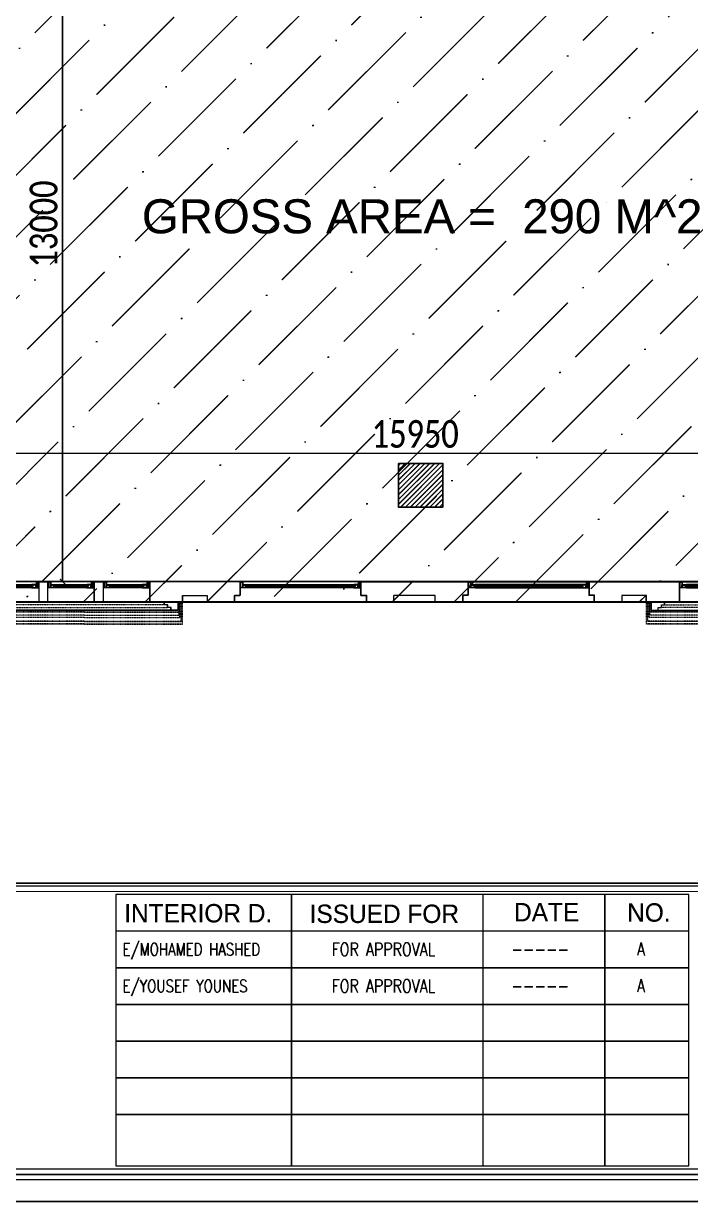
# Model space of a CAD drawing. Header units: inches. Extents: x 4821 to 127877, y 58012 to 433683.
# Drawn here: x 67439 to 79558, y 58012 to 79419 of the extents above; entities that cross this region are included whole.
import ezdxf

# ---------------------------------------------------------------- set-up
doc = ezdxf.new("R2010")
doc.units = ezdxf.units.IN
doc.header["$MEASUREMENT"] = 0
doc.linetypes.add('104-TYPICAL FLOOR$0$HIDDEN', pattern=[0.375, 0.25, -0.125])
for name, color, linetype in [('A-ANNO-DIMS', 90, 'Continuous'), ('A-ANNO-SYMB', 130, 'Continuous'), ('A-ELV', 11, 'Continuous'), ('A-LIN-10', 8, 'Continuous'), ('A-WAL-CMU', 7, 'Continuous'), ('A-WALL', 53, 'Continuous'), ('A-WIN', 141, 'Continuous'), ('COL FISRT$0$COL GROUND$0$Cloums$0$A-COL-HAT', 8, 'Continuous'), ('COL FISRT$0$COL GROUND$0$Cloums$0$A-COL-RFC', 210, 'Continuous'), ('ELECTRICAL', 4, 'Continuous'), ('HA', 9, 'Continuous')]:
    doc.layers.add(name, color=color, linetype=linetype)
doc.styles.add('LOG', font='ROM_____.pfb', dxfattribs={"height": 0.2})
doc.styles.add('ROMANS', font='romans.shx')
doc.styles.get("Standard").update_dxf_attribs({"font": 'arial.ttf'})
doc.styles.add('T25-100', font='calibri.ttf', dxfattribs={"width": 0.8, "height": 250})
doc.styles.add('T25-200', font='calibri.ttf', dxfattribs={"width": 0.8, "height": 500})
doc.dimstyles.new('D100', dxfattribs={"dimtxt": 250, "dimasz": 100, "dimexe": 0.18, "dimexo": 0.0625, "dimgap": 90, "dimtad": 1, "dimdec": 0, "dimrnd": 5, "dimzin": 9, "dimdsep": 46, "dimtxsty": 'T25-100', "dimblk": 'ARCHTICK', "dimcen": 90, "dimse1": 1, "dimse2": 1, "dimclrd": 256, "dimclre": 90, "dimclrt": 7, "dimazin": 0, "dimtfac": 200, "dimtdec": 0, "dimtofl": 0, "dimtmove": 2, "dimatfit": 3, "dimldrblk": 'DOT', "dimfxl": 1, "dimtolj": 1, "dimarcsym": 0})

# ---------------------------------------------------------------- blocks, each defined once
blk = doc.blocks.new('COL FISRT')
at = {"layer": 'COL FISRT$0$COL GROUND$0$Cloums$0$A-COL-HAT'}
h = blk.add_hatch(dxfattribs=at)
h.set_pattern_fill('ANSI31', color=256, scale=500)
h.set_pattern_definition([(45, (1133291.507, -1550303.88), (-44.194174, 44.194174), [])])
h.paths.add_polyline_path([(1186728, -1535897), (1186728, -1535097), (1187528, -1535097), (1187528, -1535897)])
at = {"layer": 'COL FISRT$0$COL GROUND$0$Cloums$0$A-COL-RFC', "linetype": 'Continuous', "elevation": 0}
blk.add_lwpolyline([(1187528, -1535897), (1186728, -1535897), (1186728, -1535097), (1187528, -1535097)], close=True, dxfattribs=at)
blk = doc.blocks.new('nn win')
for points in [[(1073782, -1333385, 0.506094), (1073773, -1333379), (1073773, -1333382), (1073761, -1333382), (1073761, -1333385)], [(1073782, -1333397, -0.506094), (1073773, -1333402), (1073773, -1333400), (1073761, -1333400), (1073761, -1333397)], [(1074343, -1333385, -0.506094), (1074353, -1333379), (1074353, -1333382), (1074364, -1333382), (1074364, -1333385)], [(1074343, -1333397, 0.506094), (1074353, -1333402), (1074353, -1333400), (1074364, -1333400), (1074364, -1333397)]]:
    blk.add_hatch(color=2).paths.add_polyline_path(points)
at = {"color": 2}
for p, q in [((1073653, -1333363, -517), (1073643, -1333363, -517)), ((1074473, -1333363, -517), (1074483, -1333363, -517)), ((1073643, -1333473, -517), (1073653, -1333473, -517)), ((1074483, -1333473, -517), (1074473, -1333473, -517))]:
    blk.add_line(p, q, dxfattribs=at)
for p, q in [((1074353, -1333363, 517), (1073773, -1333363, -517)), ((1073773, -1333418, -517), (1074353, -1333418, 517)), ((1074433, -1333473, 703), (1073693, -1333473, -517))]:
    blk.add_line(p, q)
at = {"color": 2, "elevation": 1035}
for points in [[(1073653, -1333473), (1073693, -1333473), (1073693, -1333363), (1073693, -1333363), (1073693, -1333363), (1073653, -1333363)], [(1074473, -1333473), (1074433, -1333473), (1074433, -1333363), (1074433, -1333363), (1074433, -1333363), (1074473, -1333363)]]:
    blk.add_lwpolyline(points, close=True, dxfattribs=at)
at = {"color": 9, "elevation": 1035}
for points in [[(1073658, -1333468), (1073688, -1333468), (1073688, -1333368), (1073658, -1333368)], [(1074468, -1333468), (1074438, -1333468), (1074438, -1333368), (1074468, -1333368)]]:
    blk.add_lwpolyline(points, close=True, dxfattribs=at)
at = {"color": 2}
for points, elevation in [([(1073773, -1333385), (1073773, -1333363), (1073693, -1333363), (1073693, -1333418), (1073773, -1333418), (1073773, -1333397)], -517), ([(1074353, -1333385), (1074353, -1333363), (1074433, -1333363), (1074433, -1333418), (1074353, -1333418), (1074353, -1333397)], 517)]:
    blk.add_lwpolyline(points, dxfattribs=dict(at, elevation=elevation))
at = {"color": 9}
for points, elevation in [([(1073768, -1333385), (1073768, -1333368), (1073697, -1333368), (1073697, -1333414), (1073768, -1333414), (1073768, -1333397)], -517), ([(1074357, -1333385), (1074357, -1333368), (1074428, -1333368), (1074428, -1333414), (1074357, -1333414), (1074357, -1333397)], 517)]:
    blk.add_lwpolyline(points, dxfattribs=dict(at, elevation=elevation))
at = {"elevation": 1035}
blk.add_lwpolyline([(1073751, -1333397), (1074374, -1333397), (1074374, -1333385), (1073751, -1333385)], close=True, dxfattribs=at)
at = {"color": 2, "elevation": 1035}
for points in [[(1073782, -1333385, 0.506094), (1073773, -1333379), (1073773, -1333382), (1073761, -1333382), (1073761, -1333385)], [(1073782, -1333397, -0.506094), (1073773, -1333402), (1073773, -1333400), (1073761, -1333400), (1073761, -1333397)], [(1074343, -1333385, -0.506094), (1074353, -1333379), (1074353, -1333382), (1074364, -1333382), (1074364, -1333385)], [(1074343, -1333397, 0.506094), (1074353, -1333402), (1074353, -1333400), (1074364, -1333400), (1074364, -1333397)]]:
    blk.add_lwpolyline(points, format="xyb", close=True, dxfattribs=at)
blk = doc.blocks.new('kr')
at = {"layer": 'A-ELV'}
blk.add_line((1023877, -1333095), (1020302, -1333095, 0), dxfattribs=at)
at = {"layer": 'A-ELV', "elevation": 0}
blk.add_lwpolyline([(1020172, -1333095), (1020302, -1333095), (1020302, -1333145), (1020362, -1333145), (1020362, -1333195), (1020422, -1333195), (1020422, -1333245), (1020172, -1333245), (1020172, -1333095)], dxfattribs=at)
at = {"layer": 'A-ELV'}
blk.add_lwpolyline([(1024007, -1333095), (1023877, -1333095), (1023877, -1333145), (1023817, -1333145), (1023817, -1333195), (1023757, -1333195), (1023757, -1333245), (1024007, -1333245), (1024007, -1333095)], dxfattribs=at)
at = {"layer": 'A-LIN-10', "linetype": '104-TYPICAL FLOOR$0$HIDDEN', "ltscale": 0.4}
for p, q in [((1020091, -1332845, 0), (1020091, -1333245, 0)), ((1022307, -1332845), (1020091, -1332845, 0)), ((1020111, -1332895, 0), (1020111, -1333245, 0)), ((1022307, -1332895), (1020111, -1332895, 0)), ((1022307, -1332965), (1020136, -1332965, 0)), ((1020136, -1332965, 0), (1020136, -1333245, 0)), ((1022307, -1332845), (1024088, -1332845)), ((1022307, -1332895), (1024068, -1332895)), ((1022307, -1332965), (1024043, -1332965)), ((1024043, -1332965), (1024043, -1333245)), ((1024068, -1332895), (1024068, -1333245)), ((1024088, -1332845), (1024088, -1333245)), ((1020136, -1333005, 0), (1020136, -1333245, 0)), ((1020147, -1333065, 0), (1020147, -1333245, 0)), ((1022307, -1333065), (1020147, -1333065, 0)), ((1022307, -1333005), (1020151, -1333005, 0)), ((1020151, -1333005, 0), (1020151, -1333245, 0)), ((1020362, -1333145, 0), (1023817, -1333145)), ((1023757, -1333195), (1020422, -1333195, 0)), ((1022307, -1333005), (1024028, -1333005)), ((1022307, -1333065), (1024032, -1333065)), ((1024028, -1333005), (1024028, -1333245)), ((1024032, -1333065), (1024032, -1333245)), ((1024043, -1333005), (1024043, -1333245))]:
    blk.add_line(p, q, dxfattribs=at)
blk = doc.blocks.new('n win')
for points in [[(1070203, -1333385, 0.506094), (1070194, -1333379), (1070194, -1333382), (1070182, -1333382), (1070182, -1333385)], [(1070203, -1333397, -0.506094), (1070194, -1333402), (1070194, -1333400), (1070182, -1333400), (1070182, -1333397)], [(1072124, -1333385, -0.506094), (1072134, -1333379), (1072134, -1333382), (1072145, -1333382), (1072145, -1333385)], [(1072124, -1333397, 0.506094), (1072134, -1333402), (1072134, -1333400), (1072145, -1333400), (1072145, -1333397)]]:
    blk.add_hatch(color=2).paths.add_polyline_path(points)
at = {"color": 2}
for p, q in [((1070074, -1333363, 0), (1070064, -1333363, 0)), ((1072254, -1333363, 0), (1072264, -1333363, 0)), ((1070064, -1333473, 0), (1070074, -1333473, 0)), ((1072264, -1333473, 0), (1072254, -1333473, 0))]:
    blk.add_line(p, q, dxfattribs=at)
for p, q in [((1072134, -1333363, 1035), (1070194, -1333363, 0)), ((1070194, -1333418, 0), (1072134, -1333418, 1035)), ((1072214, -1333473, 1221), (1070114, -1333473, 0))]:
    blk.add_line(p, q)
at = {"color": 2, "elevation": 1035}
for points in [[(1070074, -1333473), (1070114, -1333473), (1070114, -1333363), (1070114, -1333363), (1070114, -1333363), (1070074, -1333363)], [(1072254, -1333473), (1072214, -1333473), (1072214, -1333363), (1072214, -1333363), (1072214, -1333363), (1072254, -1333363)]]:
    blk.add_lwpolyline(points, close=True, dxfattribs=at)
at = {"color": 9, "elevation": 1035}
for points in [[(1070079, -1333468), (1070109, -1333468), (1070109, -1333368), (1070079, -1333368)], [(1072249, -1333468), (1072219, -1333468), (1072219, -1333368), (1072249, -1333368)]]:
    blk.add_lwpolyline(points, close=True, dxfattribs=at)
at = {"color": 2}
for points, elevation in [([(1070194, -1333385), (1070194, -1333363), (1070114, -1333363), (1070114, -1333418), (1070194, -1333418), (1070194, -1333397)], 0), ([(1072134, -1333385), (1072134, -1333363), (1072214, -1333363), (1072214, -1333418), (1072134, -1333418), (1072134, -1333397)], 1035)]:
    blk.add_lwpolyline(points, dxfattribs=dict(at, elevation=elevation))
at = {"color": 9}
for points, elevation in [([(1070189, -1333385), (1070189, -1333368), (1070118, -1333368), (1070118, -1333414), (1070189, -1333414), (1070189, -1333397)], 0), ([(1072138, -1333385), (1072138, -1333368), (1072209, -1333368), (1072209, -1333414), (1072138, -1333414), (1072138, -1333397)], 1035)]:
    blk.add_lwpolyline(points, dxfattribs=dict(at, elevation=elevation))
at = {"elevation": 1035}
blk.add_lwpolyline([(1070172, -1333397), (1072155, -1333397), (1072155, -1333385), (1070172, -1333385)], close=True, dxfattribs=at)
at = {"color": 2, "elevation": 1035}
for points in [[(1070203, -1333385, 0.506094), (1070194, -1333379), (1070194, -1333382), (1070182, -1333382), (1070182, -1333385)], [(1070203, -1333397, -0.506094), (1070194, -1333402), (1070194, -1333400), (1070182, -1333400), (1070182, -1333397)], [(1072124, -1333385, -0.506094), (1072134, -1333379), (1072134, -1333382), (1072145, -1333382), (1072145, -1333385)], [(1072124, -1333397, 0.506094), (1072134, -1333402), (1072134, -1333400), (1072145, -1333400), (1072145, -1333397)]]:
    blk.add_lwpolyline(points, format="xyb", close=True, dxfattribs=at)
blk = doc.blocks.new('FIRST SLAB EDGE')
at = {"layer": 'A-WAL-CMU'}
for p, q in [((1180784, -1741565, 0), (1180947, -1741565, 0)), ((1181787, -1741565, 0), (1181957, -1741565, 0)), ((1184439, -1741565, 0), (1182797, -1741565, 0)), ((1182797, -1741565, 0), (1182797, -1741935, 0)), ((1190781, -1741565, 0), (1192422, -1741565, 0)), ((1192422, -1741565, 0), (1192422, -1741935, 0)), ((1183397, -1741935, 0), (1183397, -1741815, 0)), ((1183397, -1741815, 0), (1183843, -1741815, 0)), ((1183843, -1741815, 0), (1183843, -1741935, 0)), ((1184343, -1741935, 0), (1184343, -1741814, 0)), ((1184343, -1741814, 0), (1184439, -1741814, 0)), ((1186639, -1741814, 0), (1186735, -1741814, 0)), ((1186735, -1741814, 0), (1186735, -1741935, 0)), ((1187985, -1741815, 0), (1187235, -1741815, 0)), ((1187235, -1741935, 0), (1187235, -1741815, 0)), ((1187985, -1741935, 0), (1187985, -1741815, 0)), ((1188581, -1741814, 0), (1188485, -1741814, 0)), ((1188485, -1741814, 0), (1188485, -1741935, 0)), ((1190876, -1741814, 0), (1190781, -1741814, 0)), ((1190876, -1741935, 0), (1190876, -1741814, 0)), ((1191822, -1741815, 0), (1191376, -1741815, 0)), ((1191376, -1741815, 0), (1191376, -1741935, 0)), ((1191822, -1741935, 0), (1191822, -1741815, 0)), ((1182797, -1741935, 0), (1183397, -1741935, 0)), ((1183843, -1741935, 0), (1184343, -1741935, 0)), ((1186735, -1741935, 0), (1187235, -1741935, 0)), ((1188485, -1741935, 0), (1187985, -1741935, 0)), ((1191376, -1741935, 0), (1190876, -1741935, 0)), ((1192422, -1741935, 0), (1191822, -1741935, 0))]:
    blk.add_line(p, q, dxfattribs=at)
at = {"layer": 'A-WAL-CMU', "elevation": 0}
for points in [[(1180784, -1741565), (1180784, -1741935), (1180947, -1741935), (1180947, -1741565)], [(1181787, -1741565), (1181787, -1741935), (1181957, -1741935), (1181957, -1741565)], [(1184439, -1741564), (1184439, -1741814)], [(1186639, -1741814), (1186639, -1741565), (1188581, -1741565), (1188581, -1741814)], [(1190781, -1741564), (1190781, -1741814)]]:
    blk.add_lwpolyline(points, dxfattribs=at)
at = {"layer": 'A-WAL-CMU', "xscale": -1, "rotation": 180}
blk.add_blockref('kr', (159306, -3075180, 848), dxfattribs=at)
at = {"layer": 'A-WAL-CMU', "rotation": 180}
blk.add_blockref('kr', (2215914, -3075180, 848), dxfattribs=at)
at = {"layer": 'A-WIN', "xscale": -1, "rotation": 180}
for name, p in [('nn win', (106301, -3075038, 0)), ('nn win', (107304, -3075038, 0)), ('nn win', (108315, -3075038, 0)), ('n win', (114375, -3075038, 0))]:
    blk.add_blockref(name, p, dxfattribs=at)
at = {"layer": 'A-WIN', "rotation": 180}
for name, p in [('n win', (2260845, -3075038, 0)), ('nn win', (2266905, -3075038, 0))]:
    blk.add_blockref(name, p, dxfattribs=at)
blk = doc.blocks.new('BANDA-MOATAZ')
at = {"color": 131}
for p, q in [((-16359, 575), (-16359, 4975)), ((-13254, 575), (-13254, 4975)), ((-11277, 575), (-11277, 4975)), ((-9918, 4380), (-19210, 4380)), ((-9918, 3785), (-19210, 3785)), ((-9918, 3190), (-19210, 3190)), ((-9918, 2595), (-19210, 2595)), ((-9918, 2000), (-19210, 2000)), ((-9918, 1405), (-19210, 1405))]:
    blk.add_line(p, q, dxfattribs=at)
at = {"color": 10}
blk.add_lwpolyline([(0, 0), (0, 40500), (-57155, 40500), (-57155, 0)], close=True, dxfattribs=at)
at = {"const_width": 17.5}
for points in [[(-350, 350), (-350, 40150), (-56805, 40150), (-56805, 350)], [(-525, 5112), (-525, 39975), (-56630, 39975), (-56630, 5112)], [(-525, 525), (-525, 5025), (-56630, 5025), (-56630, 525)]]:
    blk.add_lwpolyline(points, close=True, dxfattribs=at)
at = {"color": 131}
for points in [[(-438, 438), (-438, 40062), (-56718, 40062), (-56718, 438)], [(-9918, 575), (-9918, 4975), (-19210, 4975), (-19210, 575)]]:
    blk.add_lwpolyline(points, close=True, dxfattribs=at)
at = {"layer": 'ELECTRICAL', "color": 131}
blk.add_lwpolyline([(-575, 5162), (-575, 39925), (-56580, 39925), (-56580, 5162)], close=True, dxfattribs=at)
at = {"color": 131, "style": 'LOG'}
for s, height, p in [('INTERIOR D.', 296.35, (-19073, 4524)), ('ISSUED FOR', 296.4, (-16067, 4515)), ('DATE', 296.4, (-12752, 4541)), ('NO.', 296.4, (-10919, 4536))]:
    blk.add_text(s, height=height, dxfattribs=at).set_placement(p)
at = {"color": 131, "style": 'ROMANS', "width": 0.8}
for s, height, p in [('E/MOHAMED HASHED', 197.81, (-19101, 3988)), ('FOR APPROVAL', 210, (-15708, 3982)), ('-----', 210, (-12795, 3986)), ('A', 210, (-10759, 3986)), ('E/YOUSEF YOUNES', 197.81, (-19101, 3393)), ('FOR APPROVAL', 210, (-15708, 3387)), ('-----', 210, (-12795, 3391)), ('A', 210, (-10759, 3391))]:
    blk.add_text(s, height=height, dxfattribs=at).set_placement(p)
blk = doc.blocks.new('_ArchTick')
at = {"color": 0, "linetype": 'ByBlock', "const_width": 0.15}
blk.add_lwpolyline([(-0.5, -0.5), (0.5, 0.5)], dxfattribs=at)
blk = doc.blocks.new('*D184')
at = {"layer": 'A-ANNO-DIMS', "lineweight": -2, "transparency": 16777216}
blk.add_line((66583, 71613), (82533, 71613), dxfattribs=at)
at = {"layer": 'Defpoints', "color": 0, "transparency": 16777216}
for p in [(66583, 71513), (82533, 71613), (82533, 71513)]:
    blk.add_point(p, dxfattribs=at)
at = {"layer": 'A-ANNO-DIMS', "lineweight": -2, "transparency": 16777216, "xscale": 100, "yscale": 100, "zscale": 100, "rotation": 180}
blk.add_blockref('_ArchTick', (66583, 71613), dxfattribs=at)
at = {"layer": 'A-ANNO-DIMS', "lineweight": -2, "transparency": 16777216, "xscale": 100, "yscale": 100, "zscale": 100}
blk.add_blockref('_ArchTick', (82533, 71613), dxfattribs=at)
at = {"layer": 'A-ANNO-DIMS', "color": 7, "transparency": 16777216, "insert": (74558, 71960), "char_height": 500, "attachment_point": 5, "style": 'T25-200'}
blk.add_mtext('\\A1;15950', dxfattribs=at)
blk = doc.blocks.new('_Dot')
at = {"lineweight": -2}
blk.add_line((-0.5, 0), (-1, 0), dxfattribs=at)
at = {"const_width": 0.5}
blk.add_lwpolyline([(-0.25, 0, 1), (0.25, 0, 1)], format="xyb", close=True, dxfattribs=at)
blk = doc.blocks.new('*D185')
at = {"layer": 'A-ANNO-DIMS', "lineweight": -2, "transparency": 16777216}
blk.add_line((68153, 69278), (68153, 82279), dxfattribs=at)
at = {"layer": 'Defpoints', "color": 0, "transparency": 16777216}
for p in [(68153, 82279), (78850, 82279, 0), (78537, 69278, 0)]:
    blk.add_point(p, dxfattribs=at)
at = {"layer": 'A-ANNO-DIMS', "lineweight": -2, "transparency": 16777216, "xscale": 100, "yscale": 100, "zscale": 100}
for p, rotation in [((68153, 82279), 90), ((68153, 69278), 270)]:
    blk.add_blockref('_ArchTick', p, dxfattribs=dict(at, rotation=rotation))
at = {"layer": 'A-ANNO-DIMS', "color": 7, "transparency": 16777216, "insert": (67807, 75778), "char_height": 500, "attachment_point": 5, "rotation": 90, "style": 'T25-200'}
blk.add_mtext('\\A1;13000', dxfattribs=at)
blk = doc.blocks.new('*D339')
at = {"layer": 'A-ANNO-DIMS', "lineweight": -2, "transparency": 16777216}
blk.add_line((66579, 71610), (82529, 71610), dxfattribs=at)
at = {"layer": 'Defpoints', "color": 0, "transparency": 16777216}
for p in [(66579, 71510), (82529, 71610), (82529, 71510)]:
    blk.add_point(p, dxfattribs=at)
at = {"layer": 'A-ANNO-DIMS', "lineweight": -2, "transparency": 16777216, "xscale": 100, "yscale": 100, "zscale": 100, "rotation": 180}
blk.add_blockref('_ArchTick', (66579, 71610), dxfattribs=at)
at = {"layer": 'A-ANNO-DIMS', "lineweight": -2, "transparency": 16777216, "xscale": 100, "yscale": 100, "zscale": 100}
blk.add_blockref('_ArchTick', (82529, 71610), dxfattribs=at)
at = {"layer": 'A-ANNO-DIMS', "color": 7, "transparency": 16777216, "insert": (74554, 71957), "char_height": 500, "attachment_point": 5, "style": 'T25-200'}
blk.add_mtext('\\A1;15950', dxfattribs=at)
blk = doc.blocks.new('*D340')
at = {"layer": 'A-ANNO-DIMS', "lineweight": -2, "transparency": 16777216}
blk.add_line((68149, 69275), (68149, 82276), dxfattribs=at)
at = {"layer": 'Defpoints', "color": 0, "transparency": 16777216}
for p in [(68149, 82276), (78846, 82276, 0), (78534, 69275, 0)]:
    blk.add_point(p, dxfattribs=at)
at = {"layer": 'A-ANNO-DIMS', "lineweight": -2, "transparency": 16777216, "xscale": 100, "yscale": 100, "zscale": 100}
for p, rotation in [((68149, 82276), 90), ((68149, 69275), 270)]:
    blk.add_blockref('_ArchTick', p, dxfattribs=dict(at, rotation=rotation))
at = {"layer": 'A-ANNO-DIMS', "color": 7, "transparency": 16777216, "insert": (67803, 75775), "char_height": 500, "attachment_point": 5, "rotation": 90, "style": 'T25-200'}
blk.add_mtext('\\A1;13000', dxfattribs=at)

msp = doc.modelspace()

# ---------------------------------------------------------------- hatches: boundary and pattern name
at = {"layer": 'A-WALL'}
h = msp.add_hatch(dxfattribs=at)
h.set_pattern_fill('ANSI36', color=5, scale=250)
h.set_pattern_definition([(45, (-965085.9, -3816.7), (420.9495, 1543.4815), [1984.375, -396.875, 0, -396.875])])
h.paths.add_polyline_path([(82875.6, 80853.3), (80097.5, 80853.3), (80097.5, 82525.9), (66209.9, 82525.9), (66209.9, 68904.5), (82875.6, 68904.5)])
h.paths.add_polyline_path([(51096.6, 82525.9), (37209, 82525.9), (37209, 80853.3), (34431, 80853.3), (34431, 68904.5), (51096.6, 68904.5)])
h = msp.add_hatch(dxfattribs=at)
h.set_pattern_fill('ANSI36', color=5, scale=250)
h.set_pattern_definition([(45, (-965082.5, -3813.7), (420.9495, 1543.4815), [1984.375, -396.875, 0, -396.875])])
h.paths.add_polyline_path([(82879, 80856.3), (80100.9, 80856.3), (80100.9, 82528.8), (66213.3, 82528.8), (66213.3, 68907.5), (82879, 68907.5)])
h.paths.add_polyline_path([(51100, 82528.8), (37212.4, 82528.8), (37212.4, 80856.3), (34434.4, 80856.3), (34434.4, 68907.5), (51100, 68907.5)])

# ---------------------------------------------------------------- linework, layer by layer
for points in [[(82874.9, 99395.9), (82875, 89400.9), (87604.3, 89400.9), (87604.3, 80603.3), (82874.3, 80603.3), (82874.9, 68904.5), (66209.3, 68904.5), (66209.3, 82275.8), (51096, 82275.8), (51096, 68904.5), (34429, 68904.5), (34429.7, 80603.3), (29699.4, 80603.3), (29696.7, 89400.8), (34429.7, 89400.9), (34429.7, 99395.9), (82874.9, 99395.9)], [(82878.3, 99398.8), (82878.3, 89403.9), (87607.7, 89403.9), (87607.7, 80606.3), (82877.7, 80606.3), (82878.3, 68907.5), (66212.7, 68907.5), (66212.7, 82278.8), (51099.4, 82278.8), (51099.4, 68907.5), (34432.4, 68907.5), (34433.1, 80606.3), (29702.8, 80606.3), (29700.1, 89403.8), (34433.1, 89403.9), (34433.1, 99398.8), (82878.3, 99398.8)]]:
    msp.add_lwpolyline(points, dxfattribs=at)
at = {"layer": 'A-WALL', "elevation": 0}
for points in [[(66209.3, 68904.5), (82874.9, 68904.5), (82874.9, 80853.3), (80096.9, 80853.3), (80096.9, 82525.9), (66209.3, 82525.9), (66209.3, 68904.5)], [(66212.7, 68907.5), (82878.3, 68907.5), (82878.3, 80856.3), (80100.3, 80856.3), (80100.3, 82528.8), (66212.7, 82528.8), (66212.7, 68907.5)], [(82504.3, 79539.6), (82504.3, 71375.9), (82079.3, 71375.9), (82079.3, 70675.9), (82504.3, 70675.9), (82504.9, 69274.5), (66579.3, 69274.5)], [(82507.7, 79542.6), (82507.7, 71378.8), (82082.7, 71378.8), (82082.7, 70678.8), (82507.7, 70678.8), (82508.3, 69277.5), (66582.7, 69277.5)]]:
    msp.add_lwpolyline(points, dxfattribs=at)
at = {"layer": 'HA', "elevation": 0}
for points in [[(51096, 68904.5), (34430.4, 68904.5), (34430.4, 80603.3), (29699.4, 80603.3), (29698.8, 89398.6), (34429.7, 89398.6), (34429.7, 99395.9), (82874.9, 99395.9), (82875, 89400.9), (87604.3, 89400.9), (87575.6, 80603.3), (82874.9, 80603.3), (82874.9, 68904.5), (34429, 68907.1)], [(51099.4, 68907.5), (34433.8, 68907.5), (34433.8, 80606.3), (29702.8, 80606.3), (29702.2, 89401.6), (34433.1, 89401.6), (34433.1, 99398.8), (82878.3, 99398.8), (82878.3, 89403.9), (87607.7, 89403.9), (87579, 80606.3), (82878.3, 80606.3), (82878.3, 68907.5), (34432.4, 68910.1)]]:
    msp.add_lwpolyline(points, dxfattribs=at)

# ---------------------------------------------------------------- block references
at = {"xscale": 1.12079201326193, "yscale": 1.12079201326193, "zscale": 1.12079201326193}
for p in [(90643.4, 58012.5, 0), (90646.8, 58015.5, 0)]:
    msp.add_blockref('BANDA-MOATAZ', p, dxfattribs=at)
at = {"layer": 'A-WAL-CMU'}
for name, p in [('FIRST SLAB EDGE', (-1113068, 1810839.4, 0)), ('FIRST SLAB EDGE', (-1113064.6, 1810842.4, 0)), ('COL FISRT', (-1112473.6, 1606522.9)), ('COL FISRT', (-1112470.2, 1606525.9))]:
    msp.add_blockref(name, p, dxfattribs=at)

# ---------------------------------------------------------------- texts
at = {"layer": 'A-ANNO-SYMB'}
for p in [(69587.8, 75606.2, 0), (69591.2, 75609.2, 0)]:
    msp.add_text('GROSS AREA =  290 M^ 2', height=616.16, dxfattribs=at).set_placement(p)

# ---------------------------------------------------------------- dimensions: what is measured, and where the dimension line sits
at = {"layer": 'A-ANNO-DIMS'}
for base, p1, p2, picture, middle in [((68149.4, 82275.8, 0), (78533.7, 69274.5), (78846.3, 82275.8, 0), '*D340', (67803.3, 75775.2, 0)), ((68152.8, 82278.8, 0), (78537.1, 69277.5), (78849.7, 82278.8, 0), '*D185', (67806.7, 75778.2, 0))]:
    dim = msp.add_linear_dim(base=base, p1=p1, p2=p2, angle=90, dimstyle='D100', override={"dimtxt": 1000, "dimtxsty": 'T25-200'}, dxfattribs=at)
    dim.commit()
    dim.dimension.update_dxf_attribs({"geometry": picture, "text_midpoint": middle})
for base, p1, p2, picture, middle in [((82529.3, 71610.4, 0), (66579.3, 71510.2, 0), (82529.3, 71510.2, 0), '*D339', (74554.3, 71956.6, 0)), ((82532.7, 71613.4, 0), (66582.7, 71513.2, 0), (82532.7, 71513.2, 0), '*D184', (74557.7, 71959.5, 0))]:
    dim = msp.add_linear_dim(base=base, p1=p1, p2=p2, dimstyle='D100', override={"dimtxt": 1000, "dimtxsty": 'T25-200'}, dxfattribs=at)
    dim.commit()
    dim.dimension.update_dxf_attribs({"geometry": picture, "text_midpoint": middle})

doc.saveas('drawing.dxf')
